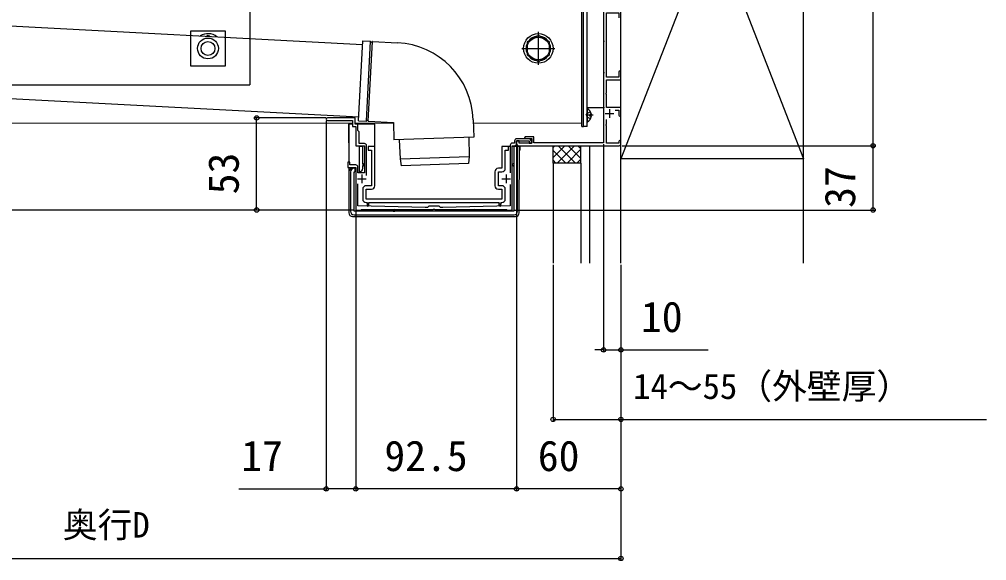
# Model space of a CAD drawing. Units: millimetres, scale not verified. Extents: x -1049 to 1051, y -1574 to 1565.
# Drawn here: x -217 to 340, y 191 to 502 of the extents above; entities that cross this region are included whole.
import ezdxf
from ezdxf.enums import TextEntityAlignment as Align

# ---------------------------------------------------------------- set-up
doc = ezdxf.new("R2010")
doc.units = ezdxf.units.MM
doc.header["$LTSCALE"] = 8
for name, color, linetype in [('0-3_YKK_11', 7, 'Continuous'), ('0-5_YKK_13', 4, 'Continuous'), ('0-6_YKK_D', 6, 'Continuous'), ('0-8_YSS_K', 3, 'Continuous')]:
    doc.layers.add(name, color=color, linetype=linetype)
doc.layers.add('0-4_YKK_12', color=2, linetype='Continuous', lineweight=18)
doc.styles.add('ＭＳ ゴシック', font='')
doc.styles.get('ＭＳ ゴシック').set_extended_font_data('MS Gothic')

msp = doc.modelspace()

# ---------------------------------------------------------------- linework, layer by layer
at = {"layer": '0-3_YKK_11'}
for p, q in [((122.7, 450.701), (122.7, 445.701)), ((120.2, 448.201), (125.2, 448.201)), ((-17.1, 412.504), (-17.1, 429.701)), ((65.5, 430.001), (65.5, 414.099)), ((76.2, 433.701), (69.2, 433.701)), ((70.2, 429.701), (128.2, 429.701)), ((129.2, 430.701), (129.2, 432.101)), ((-19.8, 413.201), (-19.8, 408.201)), ((63.2, 413.201), (63.2, 408.201)), ((-22.3, 410.701), (-17.3, 410.701)), ((60.7, 410.701), (65.7, 410.701))]:
    msp.add_line(p, q, dxfattribs=at)
for points in [[(119.2, 559.243), (119.2, 490.159), (119.32, 489.976), (119.32, 489.426), (119.2, 489.243), (119.2, 472.159), (119.32, 471.976), (119.32, 471.426), (119.2, 471.243), (119.2, 452.159), (119.32, 451.976), (119.32, 451.426), (119.2, 451.243), (119.2, 431.401), (79.2, 431.401), (79.2, 434.901), (74.2, 434.901), (73.7, 434.401), (74.2, 433.901), (78, 433.901), (78, 431.201), (70.6, 431.201), (70.6, 432.501), (69.2, 432.501), (69.2, 430.701)], [(128, 472.101), (128, 469.201), (120.9, 469.201), (120.9, 506.201), (128, 506.201), (128, 503.301)], [(129.2, 447.301), (129.2, 451.701), (120.9, 451.701), (120.9, 459.243), (120.78, 459.426), (120.78, 459.976), (120.9, 460.159), (120.9, 467.701), (129.2, 467.701), (129.2, 472.101)], [(-18.3, 430.901), (-21.3, 430.901), (-21.3, 437.701), (-22.1, 438.501), (-22.1, 442.201), (-23.6, 442.201), (-23.6, 445.701), (-39.55, 445.701)], [(125.973, 450.201), (128, 450.201), (128, 447.301)], [(-39.55, 444.201), (-34.758, 444.201), (-34.575, 444.321), (-34.025, 444.321), (-33.842, 444.201), (-25.1, 444.201), (-25.1, 440.701), (-23.3, 440.701), (-23.3, 434.659), (-23.18, 434.476), (-23.18, 433.926), (-23.3, 433.743), (-23.3, 429.701), (-18.3, 429.701), (-18.3, 414.201), (-22.1, 414.201), (-22.1, 417.501)], [(128, 432.101), (128, 431.201), (120.9, 431.201), (120.9, 441.243), (120.78, 441.426), (120.78, 441.976), (120.9, 442.159), (120.9, 444.844)], [(-23.3, 418.701), (-26.8, 418.701), (-26.8, 420.201), (-27.8, 420.201), (-27.8, 417.201), (-23.3, 417.201), (-23.3, 392.701), (-20.3, 392.701), (-20, 393.001), (21.242, 393.001), (21.425, 393.121), (21.975, 393.121), (22.158, 393.001), (63.4, 393.001), (63.7, 392.701), (66.7, 392.701), (66.7, 429.701), (68, 429.701)], [(68, 432.501), (68, 431.201), (66.7, 431.201)], [(69.2, 430.901), (69.2, 432.501), (76.5, 432.501), (76.5, 431.201), (77.7, 431.201), (77.7, 432.201)], [(65.5, 407.302), (65.5, 395.201), (26.696, 394.201), (25.5, 394.201), (24.7, 395.001), (18.7, 395.001), (17.9, 394.201), (16.704, 394.201), (-22.1, 395.201), (-22.1, 407.829)]]:
    msp.add_lwpolyline(points, dxfattribs=at)
for centre, radius, start, end in [((128.6, 472.101), 0.6, 90.00001, 179.99999), ((128.6, 472.101), 0.6, 0.00001, 89.99999), ((-39.55, 444.951), 0.75, 90.00001, 179.99999), ((128.6, 447.301), 0.6, 180.00001, 269.99999), ((128.6, 447.301), 0.6, 270.00001, 359.99999), ((-39.55, 444.951), 0.75, 180.00001, 269.99999), ((-18.3, 429.701), 1.2, 0.00001, 89.99999), ((66.7, 430.001), 1.2, 90.00001, 179.99999), ((69.2, 432.501), 1.2, 90.00001, 179.99999), ((68, 430.901), 1.2, 270.00001, 359.99999), ((70.2, 430.701), 1, 180.00001, 269.99999), ((76.2, 432.201), 1.5, 0.00001, 89.99999), ((128.6, 432.101), 0.6, 90.00001, 179.99999), ((128.2, 430.701), 1, 270.00001, 359.99999), ((128.6, 432.101), 0.6, 0.00001, 89.99999), ((-23.3, 417.501), 1.2, 0.00001, 89.99999)]:
    msp.add_arc(centre, radius, start, end, dxfattribs=at)
at = {"layer": '0-4_YKK_12'}
for p, q in [((106.7, 594.701), (106.7, 442.701)), ((-423.3, 442.701), (-25.1, 442.701)), ((-23.6, 442.701), (-1.675, 442.701)), ((44.353, 442.701), (106.7, 442.701))]:
    msp.add_line(p, q, dxfattribs=at)
at = {"layer": '0-5_YKK_13'}
for p, q in [((106.7, 440.701), (106.7, 611.701)), ((107.7, 440.701), (107.7, 611.701)), ((107.7, 440.701), (107.7, 610.701)), ((109.7, 440.701), (109.7, 610.701)), ((119.2, 586.701), (119.2, 451.701)), ((-84.3, 562.701), (-84.3, 464.701)), ((-288.982, 502.185), (-19.358, 488.054)), ((81.7, 476.201), (81.7, 495.201)), ((-108.3, 493.206), (-109.078, 492.756)), ((-107.366, 492.667), (-108.3, 493.206)), ((-21.661, 444.115), (-19.253, 490.052)), ((-19.253, 490.052), (-14.93, 489.825)), ((-17.162, 443.975), (-14.765, 489.72)), ((-16.163, 443.923), (-13.766, 489.668)), ((-13.59, 489.755), (0.719, 489.005)), ((72.2, 485.701), (91.2, 485.701)), ((-375.8, 464.701), (-84.3, 464.701)), ((-21.556, 446.112), (-292.645, 460.319)), ((109.7, 451.701), (119.2, 451.701)), ((109.7, 450.796), (109.7, 443.605)), ((109.242, 447.201), (109.851, 448.346)), ((109.242, 447.201), (109.851, 446.056)), ((113.2, 447.201), (109.7, 447.201)), ((111.666, 449.251), (109.851, 448.346)), ((111.666, 445.151), (109.851, 446.056)), ((112.178, 447.626), (111.3, 447.626)), ((-27.446, 442.201), (-27.363, 420.201)), ((-27.442, 442.201), (-27.446, 442.201)), ((-25.1, 442.201), (-27.279, 442.201)), ((-12.3, 442.201), (-23.3, 442.201)), ((-21.661, 444.115), (-17.338, 443.888)), ((-15.998, 443.818), (-1.688, 443.068)), ((-12.3, 429.201), (-12.3, 442.201)), ((-1.688, 443.068), (-1.339, 433.074)), ((44.284, 444.673), (44.633, 434.679)), ((106.7, 440.701), (107.7, 440.701)), ((109.7, 440.701), (107.7, 440.701)), ((41.635, 434.575), (41.918, 423.578)), ((-21.3, 429.201), (-21.3, 414.701)), ((-19.3, 429.201), (-21.3, 429.201)), ((-19.3, 419.201), (-19.3, 429.201)), ((-16.1, 429.201), (-16.1, 427.201)), ((-12.3, 429.201), (-16.1, 429.201)), ((-12.3, 406.701), (-12.3, 429.201)), ((1.659, 433.179), (2.143, 422.189)), ((60.7, 429.201), (60.7, 416.701)), ((64.5, 429.201), (60.7, 429.201)), ((64.5, 427.201), (64.5, 429.201)), ((65.5, 429.201), (64.5, 429.201)), ((67.7, 429.201), (66.7, 429.201)), ((67.7, 429.201), (67.7, 419.201)), ((69.7, 429.201), (67.7, 429.201)), ((69.7, 391.997), (69.7, 429.201)), ((70.793, 429.201), (69.7, 429.201)), ((70.654, 391.039), (70.797, 429.201)), ((70.797, 429.201), (70.793, 429.201)), ((71.2, 429.201), (70.797, 429.201)), ((71.2, 427.201), (71.2, 429.201)), ((-16.1, 427.201), (-14.3, 427.201)), ((-14.3, 427.201), (-14.3, 406.701)), ((2.143, 422.189), (41.918, 423.578)), ((41.918, 423.578), (41.458, 419.559)), ((62.7, 427.201), (64.5, 427.201)), ((62.7, 416.701), (62.7, 427.201)), ((71.2, 427.201), (70.789, 427.201)), ((-19.3, 419.201), (-19.3, 418.201)), ((-18.8, 419.201), (-19.3, 419.201)), ((-19.3, 416.701), (-19.3, 418.201)), ((-19.3, 418.201), (-18.8, 418.201)), ((2.143, 422.189), (2.882, 418.212)), ((41.458, 419.559), (2.882, 418.212)), ((67.7, 419.201), (67.2, 419.201)), ((67.7, 418.201), (67.7, 392.001)), ((-27.352, 417.201), (-27.254, 391.039)), ((-27.279, 417.201), (-27.279, 414.701)), ((-26.3, 414.701), (-26.3, 391.997)), ((-24.296, 416.701), (-25.275, 416.701)), ((-24.3, 392.001), (-24.3, 414.701)), ((-24.3, 414.701), (-23.8, 414.701)), ((-23.8, 416.701), (-24.296, 416.701)), ((-23.8, 416.701), (-23.8, 414.701)), ((56.7, 414.701), (56.7, 406.701)), ((60.7, 416.701), (58.7, 416.701)), ((58.7, 414.701), (60.7, 414.701)), ((58.7, 406.701), (58.7, 414.701)), ((-14.3, 406.701), (-17.3, 406.701)), ((60.7, 406.701), (58.7, 406.701)), ((-19.3, 404.701), (-19.3, 399.001)), ((-17.3, 399.001), (-17.3, 404.701)), ((-17.3, 404.701), (-14.3, 404.701)), ((58.7, 404.701), (60.7, 404.701)), ((60.7, 404.701), (60.7, 399.001)), ((62.7, 399.001), (62.7, 404.701)), ((60.7, 399.001), (-17.3, 399.001)), ((-17.3, 397.001), (-16.8, 397.001)), ((-16.8, 397.001), (-16.8, 396.001)), ((-16.8, 396.001), (-15.8, 396.001)), ((-16.8, 396.001), (-16.8, 395.501)), ((-15.8, 397.001), (59.2, 397.001)), ((-15.8, 396.001), (-15.8, 397.001)), ((-15.8, 395.501), (-15.8, 396.001)), ((59.2, 395.501), (59.2, 396.001)), ((60.2, 397.001), (60.7, 397.001)), ((60.2, 395.501), (60.2, 396.001)), ((-24.304, 390.001), (67.704, 390.001)), ((-1.8, 392.001), (-24.3, 392.001)), ((-1.8, 392.501), (-1.8, 392.001)), ((-1.8, 392.001), (-0.8, 392.001)), ((-0.8, 392.001), (-0.8, 392.501)), ((44.2, 392.001), (-0.8, 392.001)), ((44.2, 392.001), (44.2, 392.501)), ((45.2, 392.001), (44.2, 392.001)), ((45.2, 392.001), (45.2, 392.501)), ((67.7, 392.001), (45.2, 392.001)), ((-25.254, 389.047), (68.654, 389.047))]:
    msp.add_line(p, q, dxfattribs=at)
for points in [[(-98.3, 475.701), (-98.3, 495.701), (-118.3, 495.701), (-118.3, 475.701)], [(81.7, 493.206), (75.2, 489.454), (75.2, 481.948), (81.7, 478.195), (88.2, 481.948), (88.2, 489.454)]]:
    msp.add_lwpolyline(points, close=True, dxfattribs=at)
for points in [[(112.178, 446.776), (111.3, 446.776), (111.3, 447.626)], [(-27.442, 442.201), (-27.279, 442.201), (-27.279, 420.201)], [(44.633, 434.679), (21.647, 433.877), (-1.339, 433.074)], [(67.7, 419.201), (67.7, 418.201), (67.2, 418.201)], [(60.2, 397.001), (60.2, 396.001), (59.2, 396.001), (59.2, 397.001)]]:
    msp.add_lwpolyline(points, dxfattribs=at)
for centre, radius in [((-108.3, 485.701), 6), ((-108.3, 485.701), 4), ((81.7, 485.701), 8.5), ((81.7, 485.701), 6.5)]:
    msp.add_circle(centre, radius, dxfattribs=at)
for centre, radius, start, end in [((-108.3, 485.7), 8.5, 52.50819, 121.49181), ((-108.3, 485.7), 7.05, 80.57792, 82.78186), ((-14.941, 489.625), 0.2, 13.60155, 87), ((-14.26, 489.79), 0.5, 193.60155, 340.39845), ((-13.601, 489.555), 0.2, 87, 160.39845), ((81.7, 485.701), 7.05, 97.21814, 142.78186), ((81.7, 485.701), 7.05, 37.21814, 82.78186), ((-1.688, 443.068), 46, 2, 87), ((81.7, 485.701), 7.05, 157.21814, 202.78186), ((81.7, 485.701), 7.05, 337.21814, 22.78186), ((81.7, 485.701), 7.05, 217.21814, 262.78186), ((81.7, 485.701), 7.05, 277.21814, 322.78186), ((109.854, 450.796), 0.154, 62.71904, 180), ((108, 447.201), 4.2, 5.80773, 62.71904), ((108, 447.201), 4.2, 297.28096, 354.19227), ((-17.327, 444.088), 0.2, 267, 340.39845), ((-16.668, 443.853), 0.5, 13.60155, 160.39845), ((-15.987, 444.018), 0.2, 193.60155, 267), ((109.854, 443.605), 0.154, 180, 297.28096), ((-18.8, 418.701), 0.5, 0, 90), ((-18.8, 418.701), 0.5, 270, 0), ((67.2, 418.701), 0.5, 90, 180), ((67.2, 418.701), 0.5, 180, 270), ((-21.3, 416.701), 2, 270, 0), ((58.7, 414.701), 2, 90, 180), ((60.7, 416.701), 2, 270, 0), ((-17.3, 404.701), 2, 90, 180), ((-14.3, 406.701), 2, 270, 0), ((58.7, 406.701), 2, 180, 270), ((60.7, 404.701), 2, 0, 90), ((-17.3, 399.001), 2, 180, 270), ((-16.3, 395.501), 0.5, 180, 270), ((-16.3, 395.501), 0.5, 270, 0), ((59.7, 395.501), 0.5, 180, 270), ((59.7, 395.501), 0.5, 270, 0), ((60.7, 399.001), 2, 270, 0), ((-25.254, 391.047), 2, 180.21433, 270), ((-1.3, 392.501), 0.5, 90, 180), ((-1.3, 392.501), 0.5, 0, 90), ((44.7, 392.501), 0.5, 90, 180), ((44.7, 392.501), 0.5, 0, 90), ((68.654, 391.047), 2, 270, 359.78567)]:
    msp.add_arc(centre, radius, start, end, dxfattribs=at)
for centre, major_axis, ratio, start_param, end_param in [((-25.275, 414.701), (-2.004, 0), 0.998135, 4.712389, 6.2831853), ((-24.296, 414.701), (-2.004, 0), 0.998135, 4.712389, 6.2831853), ((-24.296, 392.005), (1.419, 1.419), 0.99628, 2.358058, 3.9251274), ((67.696, 392.005), (-1.419, 1.419), 0.99628, 2.358058, 3.9251274)]:
    msp.add_ellipse(centre, major_axis=major_axis, ratio=ratio, start_param=start_param, end_param=end_param, dxfattribs=at)
at = {"layer": '0-6_YKK_D'}
for p, q in [((274.2, 429.701), (274.2, 634.701)), ((-40.55, 445.701), (-81.3, 445.701)), ((-80.3, 392.701), (-80.3, 445.701)), ((-40.3, 443.951), (-40.3, 231.201)), ((69.2, 429.901), (69.2, 231.201)), ((69.2, 429.901), (69.2, 231.201)), ((119.2, 430.701), (119.2, 311.201)), ((129.9, 429.701), (275.2, 429.701)), ((129.9, 429.701), (275.2, 429.701)), ((274.2, 392.701), (274.2, 429.701)), ((-24, 392.701), (-572.8, 392.701)), ((-24, 392.701), (-81.3, 392.701)), ((-23.3, 392.001), (-23.3, 231.201)), ((-23.3, 392.001), (-23.3, 231.201)), ((67.4, 392.701), (275.2, 392.701)), ((90.2, 361.201), (90.2, 271.201)), ((129.2, 361.201), (129.2, 191.201)), ((129.2, 361.201), (129.2, 231.201)), ((129.2, 361.201), (129.2, 311.201)), ((129.2, 361.201), (129.2, 271.201)), ((119.2, 312.201), (114.1, 312.201)), ((119.2, 312.201), (129.2, 312.201)), ((129.2, 312.201), (179.4, 312.201)), ((-90.459, 232.201), (-40.3, 232.201)), ((-23.3, 232.201), (-40.3, 232.201)), ((69.2, 232.201), (-23.3, 232.201)), ((129.2, 232.201), (69.2, 232.201)), ((-435.8, 192.201), (129.2, 192.201))]:
    msp.add_line(p, q, dxfattribs=at)
msp.add_lwpolyline([(90.2, 272.201), (129.2, 272.201), (339.527, 272.201)], dxfattribs=at)
for centre in [(-80.3, 445.701), (274.2, 429.701), (274.2, 429.701), (-80.3, 392.701), (274.2, 392.701), (119.2, 312.201), (129.2, 312.201), (90.2, 272.201), (129.2, 272.201), (-40.3, 232.201), (-23.3, 232.201), (-23.3, 232.201), (69.2, 232.201), (69.2, 232.201), (129.2, 232.201), (129.2, 192.201)]:
    msp.add_circle(centre, 1.275, dxfattribs=at)
at = {"layer": '0-8_YSS_K'}
for p, q in [((129.2, 362.201), (129.2, 692.201)), ((234.2, 692.201), (129.2, 422.201)), ((234.2, 362.201), (234.2, 692.201)), ((90.2, 428.652), (91.248, 429.701)), ((90.2, 422.996), (96.905, 429.701)), ((92.562, 419.701), (102.562, 429.701)), ((103.14, 419.701), (93.14, 429.701)), ((106.2, 422.297), (98.797, 429.701)), ((106.2, 427.954), (104.453, 429.701)), ((106.2, 419.701), (106.2, 429.701)), ((111.2, 429.701), (111.2, 362.201)), ((97.483, 419.701), (90.2, 426.984)), ((98.219, 419.701), (106.2, 427.682)), ((91.826, 419.701), (90.2, 421.327)), ((90.2, 419.701), (90.2, 362.201)), ((103.876, 419.701), (106.2, 422.025)), ((106.2, 419.701), (106.2, 362.201))]:
    msp.add_line(p, q, dxfattribs=at)
for points in [[(234.2, 422.201), (129.2, 422.201), (129.2, 692.201)], [(129.2, 692.201), (234.2, 422.201), (234.2, 692.201)], [(106.2, 419.701), (90.2, 419.701), (90.2, 429.701)]]:
    msp.add_lwpolyline(points, dxfattribs=at)

# ---------------------------------------------------------------- texts
at = {"layer": '0-6_YKK_D', "style": 'ＭＳ ゴシック'}
for s, p in [('53', (-85.3, 401.746)), ('37', (269.2, 393.951))]:
    msp.add_text(s, height=17.6, rotation=90, dxfattribs=at).set_placement(p, align=Align.BOTTOM_LEFT)
for s, height, p in [('10', 17.6, (140.718, 317.201)), ('14～55（外壁厚）', 14.66, (136.232, 279.587)), ('17', 17.6, (-89.141, 237.201)), ('92.5', 17.6, (-6.845, 237.201)), ('60', 17.6, (81.405, 237.201)), ('奥行D', 14.66, (-191.766, 199.814))]:
    msp.add_text(s, height=height, dxfattribs=at).set_placement(p, align=Align.BOTTOM_LEFT)

doc.saveas('drawing.dxf')
